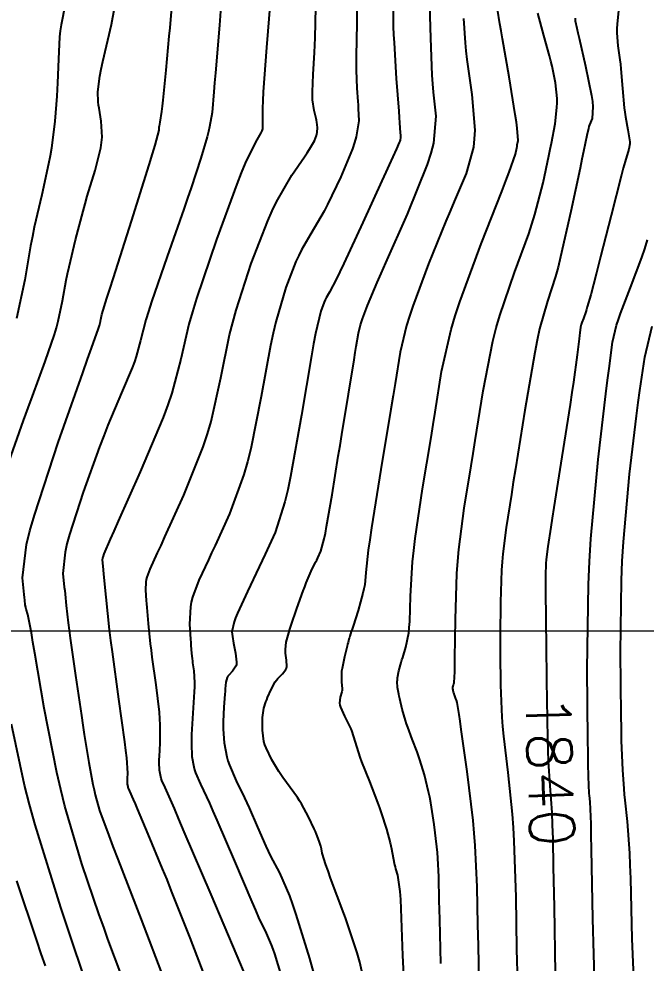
# Model space of a CAD drawing. Header units: metres. Extents: x 837117 to 838477, y 1189012 to 1191015.
# Drawn here: x 837912.6 to 837966.1, y 1189385.5 to 1189466.1 of the extents above; entities that cross this region are included whole.
import ezdxf

# ---------------------------------------------------------------- set-up
doc = ezdxf.new("R2010")
doc.units = ezdxf.units.M
doc.header["$LTSCALE"] = 0.3
doc.layers.add('COORD', color=7, linetype='Continuous', lineweight=20)
doc.layers.add('COTAS 10', color=1, linetype='Continuous')
doc.layers.add('COTAS INT', color=252, linetype='Continuous')
doc.styles.get("Standard").update_dxf_attribs({"font": 'simplex.shx'})

msp = doc.modelspace()

# ---------------------------------------------------------------- linework, layer by layer
at = {"layer": 'COORD'}
msp.add_line((837476.514, 1189413.872), (838476.514, 1189413.872), dxfattribs=at)
at = {"layer": 'COTAS 10'}
for points, elevation in [([(837930.031, 1189469.543), (837929.736, 1189465.52), (837929.395, 1189461.457), (837929.321, 1189460.594), (837929.256, 1189459.843), (837929.097, 1189458.075), (837928.89, 1189456.85), (837928.795, 1189456.441), (837928.684, 1189456.003), (837928.146, 1189454.169), (837927.312, 1189451.649), (837927.015, 1189450.778), (837926.688, 1189449.832), (837925.267, 1189445.789), (837923.938, 1189441.931), (837923.669, 1189441.101), (837923.444, 1189440.375), (837922.989, 1189438.616), (837922.638, 1189437.272), (837922.478, 1189436.808), (837922.29, 1189436.305), (837921.384, 1189434.154), (837920.221, 1189431.391), (837919.871, 1189430.5), (837919.509, 1189429.556), (837918.101, 1189425.694), (837916.931, 1189422.064), (837916.719, 1189421.267), (837916.556, 1189420.56), (837916.372, 1189418.754), (837916.497, 1189417.592), (837916.528, 1189417.29), (837916.557, 1189416.997), (837916.653, 1189416.012), (837916.827, 1189414.531), (837916.907, 1189413.927), (837917.001, 1189413.238), (837917.452, 1189410.045), (837917.953, 1189406.63), (837918.078, 1189405.801), (837918.198, 1189405.023), (837918.579, 1189402.632), (837918.93, 1189400.748), (837919.03, 1189400.29), (837919.132, 1189399.858), (837919.508, 1189398.526), (837920.285, 1189396.4), (837920.639, 1189395.468), (837921.053, 1189394.387), (837923.047, 1189389.241), (837924.967, 1189384.228)], 1820), ([(837941.882, 1189384.833), (837941.703, 1189385.591), (837941.482, 1189386.399), (837940.474, 1189389.38), (837940.35, 1189389.745), (837939.217, 1189392.773), (837938.997, 1189393.381), (837938.817, 1189393.889), (837938.505, 1189394.893), (837938.437, 1189395.267), (837938.411, 1189395.377), (837938.382, 1189395.492), (837938.253, 1189395.931), (837938.019, 1189396.528), (837937.924, 1189396.742), (837937.816, 1189396.977), (837937.32, 1189398), (837936.728, 1189399.09), (837936.56, 1189399.367), (837936.391, 1189399.634), (837935.765, 1189400.506), (837935.137, 1189401.354), (837934.965, 1189401.604), (837934.795, 1189401.862), (837934.19, 1189402.852), (837933.704, 1189403.871), (837933.609, 1189404.148), (837933.532, 1189404.422), (837933.395, 1189405.392), (837933.4, 1189406.259), (837933.412, 1189406.468), (837933.429, 1189406.664), (837933.527, 1189407.261), (837933.699, 1189407.815), (837933.762, 1189407.984), (837933.832, 1189408.16), (837934.139, 1189408.853), (837934.5, 1189409.507), (837934.603, 1189409.659), (837934.708, 1189409.798), (837935.1, 1189410.195), (837935.397, 1189410.563), (837935.442, 1189410.684), (837935.471, 1189410.814), (837935.441, 1189411.35), (837935.359, 1189411.945), (837935.354, 1189412.111), (837935.358, 1189412.278), (837935.437, 1189412.886), (837935.654, 1189413.702), (837935.744, 1189413.999), (837935.848, 1189414.328), (837936.33, 1189415.775), (837936.867, 1189417.265), (837937.003, 1189417.621), (837937.135, 1189417.952), (837937.571, 1189418.941), (837937.94, 1189419.709), (837938.031, 1189419.9), (837938.116, 1189420.082), (837938.382, 1189420.66), (837938.671, 1189421.711), (837938.77, 1189422.19), (837938.878, 1189422.751), (837939.34, 1189425.458), (837939.869, 1189428.748), (837940.02, 1189429.677), (837940.173, 1189430.613), (837940.74, 1189434.058), (837941.223, 1189436.982), (837941.323, 1189437.59), (837941.409, 1189438.11), (837941.596, 1189439.26), (837941.767, 1189439.972), (837941.843, 1189440.215), (837941.931, 1189440.479), (837942.352, 1189441.601), (837943.182, 1189443.559), (837943.529, 1189444.351), (837943.926, 1189445.25), (837945.779, 1189449.4), (837947.483, 1189453.636), (837947.785, 1189454.59), (837948.014, 1189455.45), (837948.228, 1189457.766), (837947.995, 1189459.817), (837947.942, 1189460.51), (837947.893, 1189461.257), (837947.759, 1189464.408), (837947.677, 1189467.234)], 1830), ([(837963.818, 1189467.058), (837963.66, 1189465.597), (837963.644, 1189465.23), (837963.641, 1189464.88), (837963.73, 1189463.753), (837963.893, 1189462.578), (837963.936, 1189462.197), (837963.977, 1189461.793), (837964.121, 1189460.133), (837964.274, 1189458.484), (837964.323, 1189458.087), (837964.374, 1189457.715), (837964.58, 1189456.586), (837964.728, 1189455.75), (837964.743, 1189455.563), (837964.747, 1189455.394), (837964.664, 1189454.946), (837964.336, 1189453.881), (837964.184, 1189453.324), (837964.006, 1189452.653), (837963.144, 1189449.285), (837962.248, 1189445.75), (837962.049, 1189444.974), (837961.871, 1189444.285), (837961.406, 1189442.531), (837961.112, 1189441.503), (837961.042, 1189441.273), (837960.977, 1189441.066), (837960.782, 1189440.512), (837960.645, 1189440.152), (837960.616, 1189440.066), (837960.591, 1189439.987), (837960.534, 1189439.753), (837960.471, 1189439.275), (837960.443, 1189439.042), (837960.409, 1189438.765), (837960.247, 1189437.403), (837959.932, 1189435.066), (837959.801, 1189434.175), (837959.652, 1189433.178), (837958.956, 1189428.694), (837958.273, 1189424.373), (837958.131, 1189423.478), (837958.009, 1189422.714), (837957.74, 1189421.044), (837957.629, 1189420.166), (837957.607, 1189419.901), (837957.589, 1189419.628), (837957.555, 1189418.562), (837957.561, 1189416.507), (837957.568, 1189415.61), (837957.577, 1189414.571), (837957.598, 1189412.699), (837957.631, 1189409.632), (837957.719, 1189404.686), (837957.749, 1189403.641), (837957.783, 1189402.738), (837957.928, 1189400.651), (837958.082, 1189398.358), (837958.122, 1189397.324), (837958.161, 1189396.118), (837958.214, 1189393.71), (837958.288, 1189390.324), (837958.386, 1189384.644)], 1840)]:
    msp.add_lwpolyline(points, dxfattribs=dict(at, elevation=elevation))
at = {"layer": 'COTAS INT'}
for points, elevation in [([(837911.425, 1189427.282), (837913.027, 1189431.795), (837913.412, 1189432.869), (837913.772, 1189433.867), (837914.86, 1189436.839), (837915.65, 1189439.138), (837915.821, 1189439.712), (837915.973, 1189440.259), (837916.349, 1189442.01), (837916.667, 1189443.766), (837916.781, 1189444.317), (837916.907, 1189444.896), (837917.458, 1189447.219), (837918.094, 1189449.648), (837918.273, 1189450.293), (837918.453, 1189450.926), (837919.116, 1189453.115), (837919.608, 1189455.045), (837919.68, 1189455.516), (837919.724, 1189455.958), (837919.655, 1189457.326), (837919.456, 1189458.432), (837919.419, 1189458.71), (837919.39, 1189458.975), (837919.351, 1189459.829), (837919.539, 1189461.18), (837919.654, 1189461.758), (837919.796, 1189462.424), (837920.533, 1189465.567), (837921.177, 1189469.164)], 1816), ([(837941.481, 1189468.929), (837941.464, 1189465.675), (837941.41, 1189462.883), (837941.407, 1189462.252), (837941.41, 1189461.683), (837941.462, 1189460.139), (837941.538, 1189459.017), (837941.556, 1189458.713), (837941.572, 1189458.413), (837941.618, 1189457.354), (837941.406, 1189455.992), (837941.259, 1189455.501), (837941.075, 1189454.96), (837940.091, 1189452.594), (837938.947, 1189450.213), (837938.661, 1189449.662), (837938.389, 1189449.159), (837937.52, 1189447.736), (837936.72, 1189446.355), (837936.492, 1189445.879), (837936.261, 1189445.362), (837935.402, 1189443.156), (837934.545, 1189440.224), (837934.315, 1189439.25), (837934.089, 1189438.205), (837933.298, 1189433.842), (837932.414, 1189429.375), (837932.129, 1189428.264), (837931.826, 1189427.207), (837930.587, 1189423.842), (837929.361, 1189421.142), (837929.068, 1189420.503), (837928.794, 1189419.911), (837927.968, 1189418.168), (837927.424, 1189416.722), (837927.328, 1189416.317), (837927.255, 1189415.911), (837927.189, 1189414.427), (837927.267, 1189413.139), (837927.285, 1189412.856), (837927.302, 1189412.604), (837927.352, 1189411.96), (837927.405, 1189411.463), (837927.425, 1189411.304), (837927.446, 1189411.136), (837927.541, 1189410.452), (837927.595, 1189409.446), (837927.592, 1189409.076), (837927.581, 1189408.665), (837927.472, 1189406.847), (837927.359, 1189405.013), (837927.345, 1189404.591), (837927.338, 1189404.207), (837927.372, 1189403.13), (837927.538, 1189402.262), (837927.613, 1189402.008), (837927.701, 1189401.75), (837928.126, 1189400.77), (837928.878, 1189399.145), (837929.172, 1189398.48), (837929.503, 1189397.722), (837931.009, 1189394.205), (837932.489, 1189390.753), (837932.804, 1189390.035), (837933.077, 1189389.42), (837933.722, 1189388.061), (837934.147, 1189387.087), (837934.282, 1189386.716), (837934.424, 1189386.3), (837935, 1189384.434)], 1826), ([(837921.426, 1189384.326), (837920.221, 1189387.55), (837919.855, 1189388.57), (837919.477, 1189389.646), (837917.995, 1189393.991), (837916.548, 1189398.891), (837916.19, 1189400.316), (837915.851, 1189401.771), (837914.782, 1189407.273), (837913.989, 1189411.962), (837913.824, 1189412.904), (837913.683, 1189413.692), (837913.371, 1189415.253), (837913.244, 1189415.715), (837913.22, 1189415.81), (837913.2, 1189415.89), (837913.17, 1189416.063), (837913.133, 1189416.467), (837913.11, 1189416.693), (837913.081, 1189416.969), (837912.928, 1189418.381), (837913.28, 1189421.209), (837913.569, 1189422.378), (837913.942, 1189423.714), (837915.979, 1189429.935), (837918.075, 1189435.872), (837918.484, 1189437.029), (837918.818, 1189437.976), (837919.409, 1189439.636), (837919.5, 1189439.901), (837919.519, 1189439.967), (837919.537, 1189440.03), (837919.58, 1189440.231), (837919.617, 1189440.433), (837919.63, 1189440.497), (837919.644, 1189440.563), (837919.708, 1189440.831), (837920.136, 1189442.227), (837920.381, 1189443.006), (837920.681, 1189443.955), (837922.218, 1189448.796), (837923.736, 1189453.609), (837924.023, 1189454.54), (837924.252, 1189455.296), (837924.598, 1189456.577), (837924.592, 1189456.767), (837924.599, 1189456.837), (837924.609, 1189456.913), (837924.678, 1189457.25), (837924.811, 1189458.163), (837924.862, 1189458.602), (837924.92, 1189459.123), (837925.18, 1189461.677), (837925.456, 1189464.57), (837925.524, 1189465.304), (837925.588, 1189466.008), (837925.789, 1189468.31)], 1818), ([(837916.564, 1189467.292), (837916.221, 1189465.537), (837916.153, 1189465.033), (837916.097, 1189464.521), (837915.99, 1189462.607), (837915.926, 1189460.601), (837915.897, 1189460.032), (837915.863, 1189459.456), (837915.697, 1189457.324), (837915.404, 1189455.042), (837915.29, 1189454.372), (837915.161, 1189453.685), (837914.573, 1189451.063), (837913.935, 1189448.287), (837913.773, 1189447.501), (837913.619, 1189446.709), (837913.117, 1189443.788), (837912.409, 1189440.489)], 1814), ([(837934.061, 1189467.458), (837933.752, 1189463.608), (837933.468, 1189459.838), (837933.424, 1189459.081), (837933.395, 1189458.449), (837933.417, 1189457.201), (837933.395, 1189456.683), (837933.339, 1189456.511), (837933.262, 1189456.325), (837932.803, 1189455.551), (837931.926, 1189453.753), (837931.586, 1189452.923), (837931.203, 1189451.949), (837929.468, 1189447.228), (837927.778, 1189442.22), (837927.424, 1189441.063), (837927.118, 1189440.007), (837926.426, 1189437.025), (837925.67, 1189434.137), (837925.326, 1189433.14), (837924.922, 1189432.057), (837922.975, 1189427.435), (837921.08, 1189423.208), (837920.709, 1189422.374), (837920.404, 1189421.687), (837919.859, 1189420.422), (837919.773, 1189420.153), (837919.757, 1189420.094), (837919.745, 1189420.041), (837919.731, 1189419.908), (837919.783, 1189419.367), (837919.811, 1189419.058), (837919.847, 1189418.68), (837920.027, 1189416.738), (837920.33, 1189413.95), (837920.442, 1189413.037), (837920.567, 1189412.064), (837921.123, 1189408.041), (837921.628, 1189404.384), (837921.721, 1189403.641), (837921.793, 1189403.015), (837921.886, 1189401.728), (837921.857, 1189401.265), (837921.853, 1189401.159), (837921.852, 1189401.062), (837921.86, 1189400.79), (837921.902, 1189400.571), (837921.921, 1189400.507), (837921.943, 1189400.442), (837922.051, 1189400.194), (837922.371, 1189399.475), (837922.528, 1189399.112), (837922.714, 1189398.678), (837923.633, 1189396.52), (837924.855, 1189393.571), (837925.232, 1189392.638), (837925.627, 1189391.654), (837927.194, 1189387.683), (837928.543, 1189384.177)], 1822), ([(837932.003, 1189384.314), (837931.235, 1189386.127), (837929.015, 1189391.366), (837926.736, 1189396.72), (837926.273, 1189397.797), (837925.884, 1189398.697), (837925.088, 1189400.482), (837924.822, 1189401.096), (837924.767, 1189401.258), (837924.72, 1189401.416), (837924.616, 1189401.96), (837924.595, 1189402.634), (837924.599, 1189402.875), (837924.608, 1189403.139), (837924.679, 1189404.288), (837924.687, 1189405.84), (837924.656, 1189406.358), (837924.612, 1189406.915), (837924.332, 1189409.246), (837924.005, 1189411.62), (837923.93, 1189412.203), (837923.863, 1189412.754), (837923.677, 1189414.479), (837923.556, 1189415.839), (837923.529, 1189416.16), (837923.506, 1189416.457), (837923.445, 1189417.33), (837923.476, 1189418.041), (837923.511, 1189418.235), (837923.557, 1189418.429), (837923.818, 1189419.122), (837924.461, 1189420.508), (837924.749, 1189421.139), (837925.084, 1189421.877), (837926.689, 1189425.434), (837928.34, 1189429.556), (837928.704, 1189430.65), (837929.028, 1189431.724), (837929.862, 1189435.434), (837930.603, 1189439.106), (837930.869, 1189440.156), (837931.161, 1189441.222), (837932.435, 1189445.192), (837933.848, 1189448.821), (837934.228, 1189449.672), (837934.604, 1189450.455), (837935.92, 1189452.727), (837936.995, 1189454.293), (837937.219, 1189454.632), (837937.41, 1189454.93), (837937.834, 1189455.665), (837938.003, 1189456.12), (837938.034, 1189456.242), (837938.058, 1189456.363), (837938.089, 1189456.782), (837938.038, 1189457.255), (837938.011, 1189457.408), (837937.978, 1189457.572), (837937.813, 1189458.245), (837937.677, 1189459.163), (837937.663, 1189459.482), (837937.66, 1189459.828), (837937.732, 1189461.31), (837937.849, 1189463.2), (837937.873, 1189463.803), (837937.895, 1189464.44), (837937.944, 1189467.032)], 1824), ([(837944.551, 1189467.316), (837944.566, 1189465.39), (837944.591, 1189464.73), (837944.626, 1189464.015), (837944.823, 1189460.975), (837945.03, 1189458.198), (837945.071, 1189457.649), (837945.103, 1189457.195), (837945.159, 1189456.349), (837945.167, 1189456.148), (837945.17, 1189456.1), (837945.173, 1189456.057), (837945.188, 1189455.929), (837945.143, 1189455.719), (837945.11, 1189455.623), (837945.067, 1189455.51), (837944.835, 1189454.968), (837944.218, 1189453.611), (837943.932, 1189452.985), (837943.596, 1189452.251), (837941.968, 1189448.695), (837940.343, 1189445.188), (837940.009, 1189444.485), (837939.725, 1189443.898), (837939.12, 1189442.745), (837938.836, 1189442.255), (837938.755, 1189442.086), (837938.673, 1189441.903), (837938.368, 1189441.12), (837937.928, 1189439.226), (837937.761, 1189438.343), (837937.574, 1189437.303), (837936.734, 1189432.251), (837935.8, 1189427.026), (837935.553, 1189425.877), (837935.312, 1189424.857), (837934.484, 1189422.251), (837933.639, 1189420.406), (837933.386, 1189419.866), (837933.126, 1189419.314), (837932.118, 1189417.214), (837931.271, 1189415.359), (837931.112, 1189414.961), (837930.985, 1189414.613), (837930.802, 1189413.774), (837930.866, 1189413.185), (837930.896, 1189412.994), (837930.932, 1189412.793), (837931.103, 1189411.965), (837931.191, 1189411.177), (837931.173, 1189411), (837931.137, 1189410.841), (837930.855, 1189410.412), (837930.524, 1189410.079), (837930.457, 1189409.98), (837930.401, 1189409.878), (837930.287, 1189409.482), (837930.233, 1189408.904), (837930.214, 1189408.686), (837930.194, 1189408.443), (837930.107, 1189407.356), (837930.052, 1189406.128), (837930.051, 1189405.795), (837930.056, 1189405.465), (837930.128, 1189404.3), (837930.355, 1189403.107), (837930.459, 1189402.759), (837930.58, 1189402.404), (837931.164, 1189401.058), (837931.866, 1189399.606), (837932.061, 1189399.184), (837932.257, 1189398.753), (837932.968, 1189397.125), (837933.69, 1189395.5), (837933.893, 1189395.072), (837934.097, 1189394.652), (837934.846, 1189393.213), (837935.7, 1189391.255), (837935.971, 1189390.509), (837936.257, 1189389.675), (837937.415, 1189385.922), (837938.5, 1189382.005)], 1828), ([(837948.611, 1189385.486), (837948.523, 1189389.233), (837948.504, 1189390.077), (837948.487, 1189390.836), (837948.446, 1189392.878), (837948.371, 1189394.468), (837948.333, 1189394.943), (837948.287, 1189395.433), (837948.058, 1189397.326), (837947.759, 1189399.19), (837947.669, 1189399.661), (837947.576, 1189400.113), (837947.213, 1189401.584), (837946.822, 1189402.867), (837946.711, 1189403.201), (837946.598, 1189403.525), (837946.182, 1189404.62), (837945.794, 1189405.643), (837945.699, 1189405.923), (837945.609, 1189406.201), (837945.331, 1189407.191), (837945.123, 1189408.069), (837945.076, 1189408.277), (837945.035, 1189408.47), (837944.929, 1189409.036), (837944.903, 1189409.538), (837944.912, 1189409.69), (837944.928, 1189409.847), (837945.047, 1189410.459), (837945.239, 1189411.161), (837945.301, 1189411.375), (837945.367, 1189411.597), (837945.639, 1189412.468), (837945.883, 1189413.698), (837945.931, 1189414.147), (837945.971, 1189414.643), (837946.046, 1189416.824), (837946.215, 1189419.74), (837946.314, 1189420.699), (837946.435, 1189421.724), (837947.063, 1189425.974), (837947.784, 1189430.353), (837947.964, 1189431.461), (837948.136, 1189432.522), (837948.689, 1189435.974), (837949.511, 1189439.565), (837949.853, 1189440.714), (837950.245, 1189441.93), (837952.074, 1189446.882), (837953.83, 1189451.331), (837954.175, 1189452.231), (837954.46, 1189452.987), (837954.982, 1189454.515), (837955.094, 1189455.054), (837955.121, 1189455.185), (837955.145, 1189455.309), (837955.219, 1189455.691), (837955.136, 1189456.723), (837955.062, 1189457.257), (837954.967, 1189457.897), (837954.439, 1189461.105), (837953.88, 1189464.368), (837953.765, 1189465.044), (837953.667, 1189465.622), (837953.458, 1189466.885)], 1834), ([(837951.893, 1189383.905), (837951.823, 1189387.011), (837951.805, 1189387.888), (837951.787, 1189388.772), (837951.727, 1189392.026), (837951.561, 1189395.544), (837951.476, 1189396.595), (837951.374, 1189397.678), (837950.867, 1189401.866), (837950.36, 1189405.449), (837950.258, 1189406.151), (837950.173, 1189406.727), (837950.004, 1189407.758), (837949.943, 1189407.958), (837949.925, 1189408.01), (837949.908, 1189408.061), (837949.843, 1189408.232), (837949.782, 1189408.392), (837949.767, 1189408.435), (837949.753, 1189408.479), (837949.71, 1189408.633), (837949.677, 1189408.77), (837949.67, 1189408.803), (837949.664, 1189408.833), (837949.647, 1189408.921), (837949.643, 1189409), (837949.644, 1189409.023), (837949.647, 1189409.048), (837949.666, 1189409.143), (837949.705, 1189409.286), (837949.716, 1189409.321), (837949.758, 1189409.457), (837949.802, 1189410.367), (837949.813, 1189410.89), (837949.824, 1189411.53), (837949.861, 1189414.821), (837949.998, 1189418.747), (837950.073, 1189419.788), (837950.163, 1189420.809), (837950.622, 1189424.33), (837951.211, 1189427.927), (837951.384, 1189428.995), (837951.561, 1189430.095), (837952.235, 1189434.33), (837953.07, 1189438.58), (837953.349, 1189439.69), (837953.648, 1189440.77), (837954.899, 1189444.428), (837956.118, 1189447.711), (837956.397, 1189448.554), (837956.649, 1189449.368), (837957.35, 1189452.073), (837957.829, 1189454.377), (837957.943, 1189454.94), (837958.049, 1189455.469), (837958.361, 1189457.105), (837958.526, 1189458.505), (837958.538, 1189458.885), (837958.535, 1189459.262), (837958.405, 1189460.595), (837958.113, 1189462.014), (837958.009, 1189462.444), (837957.895, 1189462.892), (837957.399, 1189464.643), (837956.883, 1189466.542)], 1836), ([(837950.545, 1189466.097), (837950.688, 1189464.009), (837950.759, 1189463.327), (837950.845, 1189462.6), (837951.269, 1189459.602), (837951.507, 1189456.565), (837951.476, 1189455.814), (837951.402, 1189455.102), (837950.783, 1189452.857), (837949.747, 1189450.466), (837949.41, 1189449.662), (837949.052, 1189448.796), (837947.579, 1189445.158), (837946.224, 1189441.544), (837945.94, 1189440.694), (837945.695, 1189439.909), (837945.142, 1189437.617), (837944.712, 1189434.948), (837944.544, 1189433.926), (837944.356, 1189432.78), (837943.504, 1189427.617), (837942.707, 1189422.64), (837942.554, 1189421.611), (837942.431, 1189420.734), (837942.232, 1189418.828), (837942.123, 1189417.773), (837942.058, 1189417.433), (837941.977, 1189417.071), (837941.557, 1189415.591), (837941.131, 1189414.27), (837941.047, 1189414.009), (837940.977, 1189413.794), (837940.846, 1189413.393), (837940.814, 1189413.293), (837940.806, 1189413.267), (837940.799, 1189413.242), (837940.778, 1189413.155), (837940.708, 1189412.874), (837940.671, 1189412.726), (837940.626, 1189412.548), (837940.397, 1189411.65), (837940.19, 1189410.651), (837940.158, 1189410.41), (837940.138, 1189410.184), (837940.158, 1189409.492), (837940.197, 1189408.933), (837940.188, 1189408.79), (837940.172, 1189408.653), (837940.042, 1189408.202), (837939.987, 1189407.699), (837940.017, 1189407.529), (837940.068, 1189407.346), (837940.414, 1189406.573), (837940.834, 1189405.726), (837940.931, 1189405.496), (837941.02, 1189405.268), (837941.271, 1189404.459), (837941.583, 1189403.445), (837941.709, 1189403.088), (837941.854, 1189402.697), (837942.522, 1189401.008), (837943.222, 1189399.224), (837943.388, 1189398.773), (837943.54, 1189398.341), (837943.987, 1189396.936), (837944.298, 1189395.783), (837944.364, 1189395.51), (837944.423, 1189395.256), (837944.563, 1189394.504), (837944.672, 1189393.896), (837944.711, 1189393.732), (837944.753, 1189393.571), (837944.937, 1189393.009), (837945.127, 1189391.624), (837945.173, 1189390.945), (837945.217, 1189390.138), (837945.351, 1189386.155), (837945.578, 1189381.723)], 1832), ([(837960.071, 1189466.105), (837960.074, 1189466.056), (837960.082, 1189466.006), (837960.083, 1189465.989), (837960.085, 1189465.972), (837960.091, 1189465.9), (837960.23, 1189465.257), (837960.316, 1189464.88), (837960.422, 1189464.415), (837960.976, 1189462.017), (837961.479, 1189459.532), (837961.553, 1189459.013), (837961.599, 1189458.567), (837961.531, 1189457.569), (837961.307, 1189457.029), (837961.254, 1189456.872), (837961.206, 1189456.712), (837961.065, 1189456.109), (837960.789, 1189454.736), (837960.655, 1189454.091), (837960.497, 1189453.332), (837959.717, 1189449.631), (837958.839, 1189445.75), (837958.618, 1189444.877), (837958.407, 1189444.09), (837957.725, 1189441.975), (837957.051, 1189439.61), (837956.845, 1189438.665), (837956.63, 1189437.596), (837955.781, 1189432.687), (837954.985, 1189427.669), (837954.804, 1189426.53), (837954.638, 1189425.501), (837954.181, 1189422.687), (837953.896, 1189420.427), (837953.839, 1189419.746), (837953.792, 1189419.041), (837953.705, 1189416.296), (837953.691, 1189413.448), (837953.691, 1189412.677), (837953.693, 1189411.915), (837953.713, 1189409.229), (837953.826, 1189406.484), (837953.886, 1189405.686), (837953.958, 1189404.87), (837954.324, 1189401.783), (837954.701, 1189398.212), (837954.781, 1189397.091), (837954.849, 1189395.912), (837955.007, 1189391.175), (837955.087, 1189386.708), (837955.105, 1189385.699), (837955.123, 1189384.788)], 1838), ([(837961.748, 1189383.254), (837961.6, 1189389.281), (837961.486, 1189395.236), (837961.458, 1189396.421), (837961.432, 1189397.405), (837961.355, 1189399.281), (837961.297, 1189399.825), (837961.283, 1189399.97), (837961.271, 1189400.111), (837961.234, 1189400.597), (837961.197, 1189402.415), (837961.184, 1189403.396), (837961.171, 1189404.584), (837961.115, 1189410.597), (837961.217, 1189417.82), (837961.304, 1189419.77), (837961.416, 1189421.699), (837962.033, 1189428.484), (837962.699, 1189434.061), (837962.842, 1189435.227), (837962.968, 1189436.229), (837963.273, 1189438.484), (837963.621, 1189439.92), (837963.773, 1189440.405), (837963.95, 1189440.929), (837964.79, 1189443.137), (837965.756, 1189445.701), (837966.012, 1189446.448), (837966.262, 1189447.212)], 1842), ([(837965.171, 1189382.286), (837964.955, 1189387.589), (837964.829, 1189392.738), (837964.786, 1189393.883), (837964.74, 1189394.907), (837964.544, 1189397.589), (837964.349, 1189399.415), (837964.303, 1189399.898), (837964.261, 1189400.372), (837964.136, 1189402.003), (837964.043, 1189404.49), (837964.021, 1189405.504), (837964, 1189406.659), (837963.938, 1189412.003), (837964.025, 1189418.146), (837964.099, 1189419.805), (837964.194, 1189421.445), (837964.719, 1189427.216), (837965.321, 1189432.188), (837965.466, 1189433.324), (837965.602, 1189434.356), (837966.012, 1189437.216), (837966.651, 1189439.853)], 1844), ([(837918.992, 1189381.936), (837916.21, 1189390.272), (837914.016, 1189397.303), (837913.531, 1189399.042), (837913.1, 1189400.691), (837911.985, 1189405.897)], 1816), ([(837912.427, 1189392.543), (837914.125, 1189387.456), (837914.507, 1189386.314), (837914.85, 1189385.287)], 1814)]:
    msp.add_lwpolyline(points, dxfattribs=dict(at, elevation=elevation))

# ---------------------------------------------------------------- texts
at = {"layer": 'COTAS 10', "insert": (837955.828, 1189408.387, 1840), "char_height": 3.8, "attachment_point": 7, "rotation": 271.94975}
msp.add_mtext('1840', dxfattribs=at)

doc.saveas('drawing.dxf')
